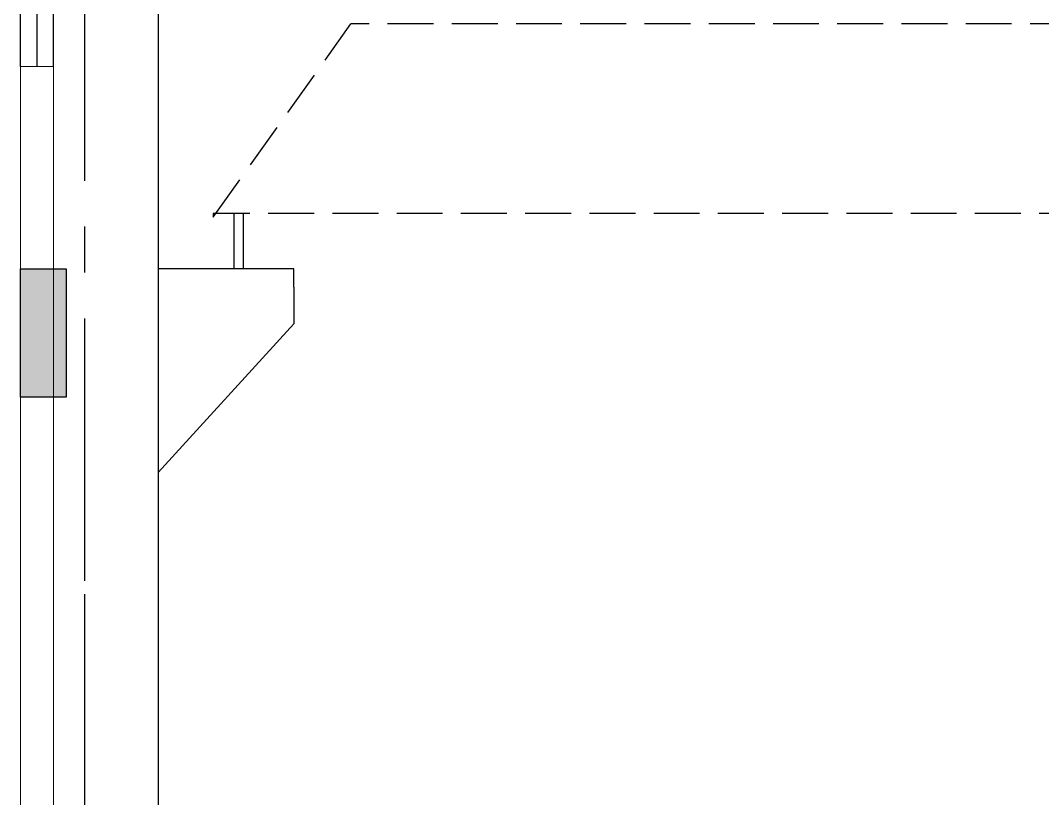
# Model space of a CAD drawing. Extents: x -61205 to 26665, y -81742 to 98141.
# Drawn here: x -371 to 5197, y 17606 to 21841 of the extents above; entities that cross this region are included whole.
import ezdxf

# ---------------------------------------------------------------- set-up
doc = ezdxf.new("R2010")
doc.units = 0
doc.header["$LTSCALE"] = 1000
doc.header["$MEASUREMENT"] = 0
doc.linetypes.add('DASH', pattern=[0.35, 0.25, -0.1])
doc.linetypes.add('G', pattern=[2, 1.25, -0.25, 0.25, -0.25])
doc.layers.get('0').update_dxf_attribs({"linetype": 'CONTINUOUS'})
for name, color, linetype in [('01', 7, 'CONTINUOUS'), ('05', 4, 'G'), ('WINDOW', 7, 'CONTINUOUS')]:
    doc.layers.add(name, color=color, linetype=linetype)
doc.layers.add('WALL', color=9, linetype='CONTINUOUS', lineweight=13)

msp = doc.modelspace()

# ---------------------------------------------------------------- hatches: boundary and pattern name
at = {"layer": '01'}
msp.add_hatch(color=256, dxfattribs=at).paths.add_polyline_path([(-371.489, 19790.121), (-121.489, 19790.121), (-121.489, 20490.121), (-371.489, 20490.121)])

# ---------------------------------------------------------------- linework, layer by layer
at = {"color": 145, "linetype": 'DASH'}
for p, q in [((678.511, 20770.121), (1428.511, 21822)), ((9578.477, 21822), (1428.511, 21822)), ((10328.477, 20790.121), (678.511, 20790.121)), ((678.511, 20790.121), (678.511, 20770.121))]:
    msp.add_line(p, q, dxfattribs=at)
at = {"color": 145}
for p, q in [((793.511, 20490.121), (793.511, 20790.121)), ((843.511, 20490.121), (843.511, 20790.121)), ((1118.511, 20490.121), (378.511, 20490.121)), ((1118.511, 20390.121), (1118.511, 20490.121)), ((1118.511, 20390.121), (1118.511, 20190.121)), ((378.511, 19380.746), (1118.511, 20190.121))]:
    msp.add_line(p, q, dxfattribs=at)
at = {"layer": '01'}
for p in [(378.511, 22790.121), (378.511, 21090.121), (378.511, 21090.121)]:
    msp.add_line(p, (378.511, 11190.121), dxfattribs=at)
msp.add_lwpolyline([(-371.489, 20490.121), (-121.489, 20490.121), (-121.489, 19790.121), (-371.489, 19790.121), (-371.489, 20490.121)], dxfattribs=at)
at = {"layer": '05'}
for p, q in [((-21.427, 10968.982), (-21.427, 23111.353)), ((-21.427, 10968.982), (-21.427, 23111.353)), ((-21.489, 11290.121), (-21.489, 19272.621))]:
    msp.add_line(p, q, dxfattribs=at)
at = {"layer": 'WALL'}
for p, q in [((-371.489, 21590.121), (-371.489, 20490.121)), ((-191.489, 21590.121), (-371.489, 21590.121)), ((-191.489, 21590.121), (-191.489, 20490.121)), ((-371.489, 20490.121), (-371.489, 13790.121)), ((-191.489, 20490.121), (-191.489, 13790.121))]:
    msp.add_line(p, q, dxfattribs=at)
at = {"layer": 'WINDOW'}
for p, q in [((-371.489, 21590.121), (-371.489, 22790.121)), ((-281.489, 22790.121), (-281.489, 21590.121)), ((-191.489, 21590.121), (-191.489, 22790.121))]:
    msp.add_line(p, q, dxfattribs=at)

doc.saveas('drawing.dxf')
